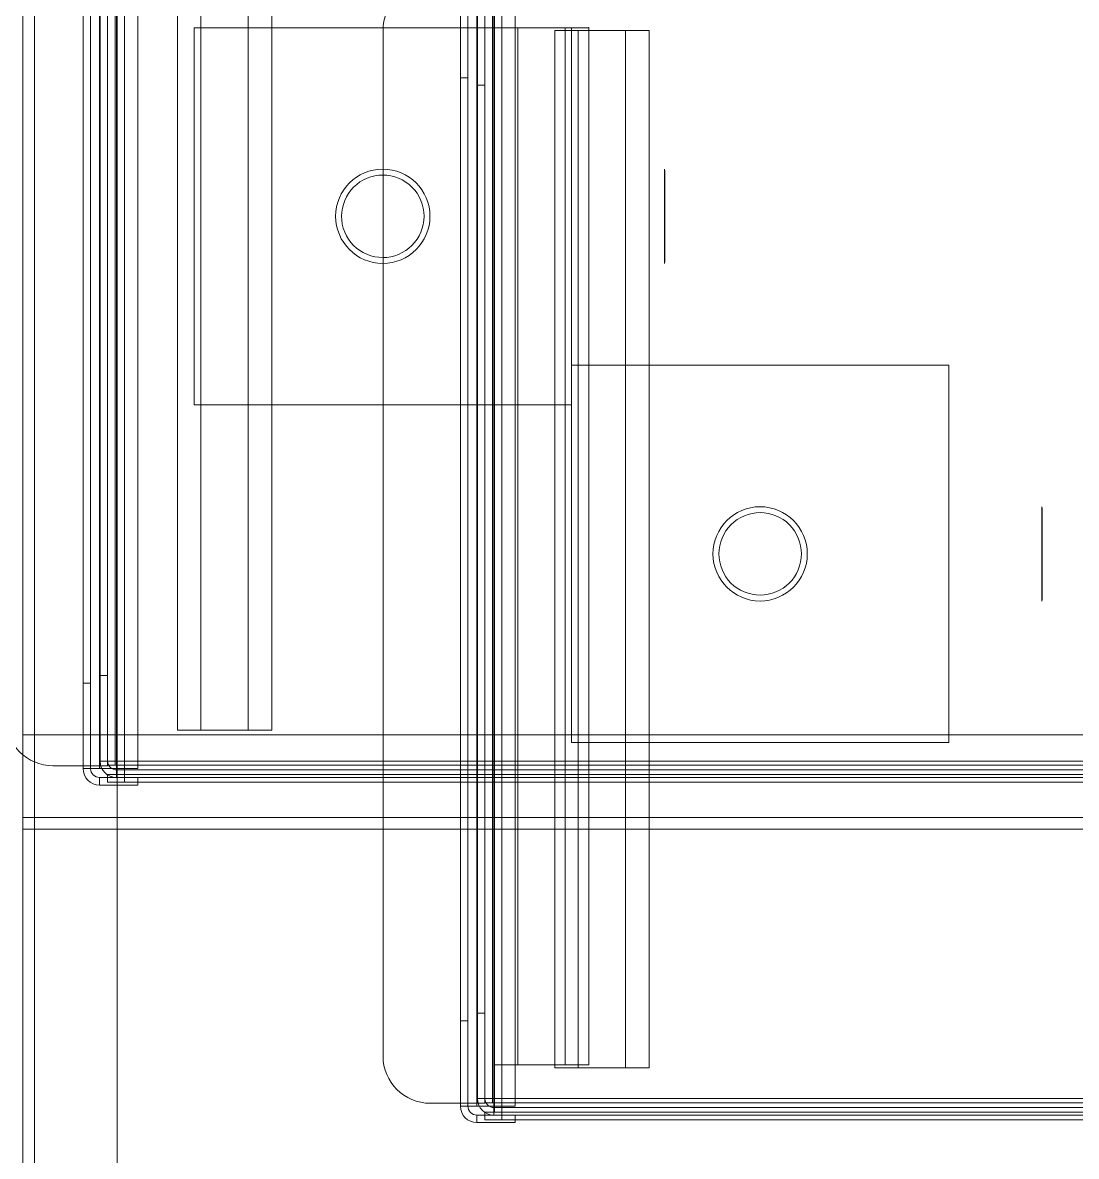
# Model space of a CAD drawing. Header units: inches. Extents: x -0.2 to 48, y -0.6 to 31.4.
# Drawn here: x 0 to 11.17, y 12.53 to 24.55 of the extents above; entities that cross this region are included whole.
import ezdxf

# ---------------------------------------------------------------- set-up
doc = ezdxf.new("R2010")
doc.units = ezdxf.units.IN
doc.header["$MEASUREMENT"] = 0
for name, color, linetype, true_color in [('1', 7, 'Continuous', 0xffffff), ('21', 7, 'Continuous', 0xffffff), ('41', 7, 'Continuous', 0xffffff)]:
    doc.layers.add(name, color=color, linetype=linetype, true_color=true_color)

# ---------------------------------------------------------------- blocks, each defined once
blk = doc.blocks.new('08ic1051_MODEL')
at = {"layer": '1', "color": 80, "linetype": 'Continuous', "lineweight": 18}
for p, q in [((29, 1, 0.125), (1, 1, 0.125)), ((29, 1), (1, 1)), ((29.875, 0.125, 0.125), (0.125, 0.125, 0.125)), ((29.875, 0.125, 1), (0.125, 0.125, 1)), ((30, 0), (0, 0)), ((30, 0, 1), (0, 0, 1))]:
    blk.add_line(p, q, dxfattribs=at)
blk = doc.blocks.new('08ic1051_am_MODEL')
at = {"layer": '21', "color": 2, "linetype": 'Continuous', "lineweight": 18, "rotation": 270}
blk.add_blockref('08ic1051_MODEL', (0, 30), dxfattribs=at)
blk.add_blockref('08ic1051_MODEL', (0, 30), dxfattribs=at)
blk = doc.blocks.new('08ic1053_MODEL')
at = {"layer": '1', "color": 252, "linetype": 'Continuous', "lineweight": 18}
for p, q in [((48, 30, 0.08), (48, 0, 0.08)), ((48, 0), (48, 30))]:
    blk.add_line(p, q, dxfattribs=at)
blk = doc.blocks.new('08ic1055')
at = {"layer": '1', "color": 80, "linetype": 'Continuous', "lineweight": 18}
for p, q in [((0, 1, 19), (0, 1)), ((0.125, 1, 19), (0, 1, 19)), ((0, 1, 19), (0, 0, 19)), ((0.125, 1), (0, 1)), ((0, 1), (0, 0)), ((0.125, 0.125, 19), (0.125, 1, 19)), ((0.125, 0.125), (0.125, 1)), ((0.125, 1, 19), (0.125, 1)), ((1, 0.125), (0.125, 0.125)), ((1, 0.125, 19), (0.125, 0.125, 19)), ((0.125, 0.125, 19), (0.125, 0.125)), ((1, 0, 19), (1, 0.125, 19)), ((1, 0), (1, 0.125)), ((1, 0.125, 19), (1, 0.125)), ((0, 0), (1, 0)), ((0, 0, 19), (0, 0)), ((0, 0, 19), (1, 0, 19)), ((1, 0, 19), (1, 0))]:
    blk.add_line(p, q, dxfattribs=at)
blk = doc.blocks.new('08ic1050_am_MODEL')
at = {"layer": '21', "color": 2, "linetype": 'Continuous', "lineweight": 18}
for p in [(0, 0), (0, 0, 27.375)]:
    blk.add_blockref('08ic1051_am_MODEL', p, dxfattribs=at)
at = {"layer": '21', "color": 2, "linetype": 'Continuous', "lineweight": 18, "extrusion": (0, 0, -1)}
blk.add_blockref('08ic1053_MODEL', (-48, 0), dxfattribs=at)
at = {"layer": '21', "color": 2, "linetype": 'Continuous', "lineweight": 18, "extrusion": (1, 0, 0), "rotation": 270}
blk.add_blockref('08ic1055', (16, 27.375), dxfattribs=at)
blk = doc.blocks.new('08ic1060')
at = {"layer": '1', "color": 151, "linetype": 'Continuous', "lineweight": 18}
for p, q in [((0, 18, 14), (12, 18, 14)), ((12, 18), (0, 18)), ((12, 18, 14), (12, 0, 14)), ((12, 0), (12, 18)), ((12, 18), (12, 18, 14))]:
    blk.add_line(p, q, dxfattribs=at)
blk = doc.blocks.new('08ic1061')
at = {"layer": '1', "color": 160, "linetype": 'Continuous', "lineweight": 18}
for p, q in [((0, 0, 0.75), (0, 1, 0.75)), ((0, 1), (0, 0.75)), ((0, 1, 0.75), (0, 1)), ((11, 1, 0.75), (0, 1, 0.75)), ((11, 1), (0, 1)), ((11, 1, 0.75), (11, 1)), ((11, 0, 0.75), (11, 1, 0.75)), ((11, 1), (11, 0.75)), ((0, 0.75), (0, 0.75, 0.375)), ((11, 0.75, 0.375), (0, 0.75, 0.375)), ((0, 0.75, 0.375), (0, 0.25, 0.375)), ((11, 0.75), (0, 0.75)), ((11, 0.75), (11, 0.75, 0.375)), ((11, 0.75, 0.375), (11, 0.25, 0.375)), ((0, 0.25, 0.375), (0, 0.25)), ((11, 0.25), (0, 0.25)), ((0, 0.25), (0, 0)), ((11, 0.25, 0.375), (0, 0.25, 0.375)), ((11, 0.25, 0.375), (11, 0.25)), ((11, 0.25), (11, 0)), ((11, 0, 0.75), (0, 0, 0.75)), ((11, 0), (0, 0)), ((0, 0), (0, 0, 0.75)), ((11, 0), (11, 0, 0.75))]:
    blk.add_line(p, q, dxfattribs=at)
at = {"layer": '21', "color": 2, "linetype": 'Continuous', "lineweight": 18}
for p, q in [((0, 0.75), (0, 1)), ((0, 1), (0, 1, 0.75)), ((0, 1, 0.75), (0, 0, 0.75)), ((0, 0.25, 0.375), (0, 0.75, 0.375)), ((0, 0.75, 0.375), (0, 0.75)), ((0, 0.25), (0, 0.25, 0.375)), ((0, 0), (0, 0.25)), ((0, 0, 0.75), (0, 0))]:
    blk.add_line(p, q, dxfattribs=at)
at = {"layer": '41', "color": 2, "linetype": 'Continuous', "lineweight": 18}
blk.add_point((0, 0), dxfattribs=at)
blk = doc.blocks.new('08ic1060_am')
at = {"layer": '21', "color": 2, "linetype": 'Continuous', "lineweight": 18}
for name, p in [('08ic1060', (0, 0)), ('08ic1061', (0.5, 17, -0.75))]:
    blk.add_blockref(name, p, dxfattribs=at)
blk = doc.blocks.new('08ic1063_MODEL')
at = {"layer": '21', "color": 80, "linetype": 'Continuous', "lineweight": 18}
for p, q in [((17.825512, 12, 14.08), (0.174488, 12, 14.08)), ((0.174488, 11.92, 0.174488), (0.174488, 12, 0.174488)), ((17.825512, 12, 0.174488), (0.174488, 12, 0.174488)), ((0.174488, 12, 0.174488), (0.174488, 12, 14.08)), ((0.174488, 11.92, 0.174488), (0.174488, 11.92, 14.08)), ((17.825512, 11.92, 14.08), (0.174488, 11.92, 14.08)), ((17.825512, 11.92, 0.174488), (0.174488, 11.92, 0.174488)), ((0, 11.825512, 14.08), (0, 10.92, 14.08)), ((0, 11.825512, 14.08), (0, 11.825512, 0.174488)), ((0, 0.174488, 0.174488), (0, 11.825512, 0.174488)), ((0.08, 11.825512, 0.174488), (0, 11.825512, 0.174488)), ((0.08, 11.825512, 14.08), (0.08, 10.92, 14.08)), ((0.08, 0.174488, 0.174488), (0.08, 11.825512, 0.174488)), ((0.08, 11.825512, 14.08), (0.08, 11.825512, 0.174488)), ((0.174488, 11.825512, 0.08), (17.825512, 11.825512, 0.08)), ((0.174488, 11.825512, 0.08), (0.174488, 11.825512)), ((0.174488, 0.174488, 0.08), (0.174488, 11.825512, 0.08)), ((0.174488, 11.825512), (17.825512, 11.825512)), ((0.174488, 0.174488), (0.174488, 11.825512)), ((0, 1.08, 1.08), (0, 10.92, 1.08)), ((0, 10.92, 14.08), (0, 10.92, 1.08)), ((0, 10.92, 14.08), (0.08, 10.92, 14.08)), ((0, 10.92, 1.08), (0.08, 10.92, 1.08)), ((0.08, 1.08, 1.08), (0.08, 10.92, 1.08)), ((0.08, 10.92, 14.08), (0.08, 10.92, 1.08)), ((0, 0.174488, 14.08), (0, 1.08, 14.08)), ((0, 1.08, 14.08), (0, 1.08, 1.08)), ((0, 1.08, 14.08), (0.08, 1.08, 14.08)), ((0, 1.08, 1.08), (0.08, 1.08, 1.08)), ((0.08, 0.174488, 14.08), (0.08, 1.08, 14.08)), ((0.08, 1.08, 14.08), (0.08, 1.08, 1.08))]:
    blk.add_line(p, q, dxfattribs=at)
at = {"layer": '21', "color": 80, "linetype": 'Continuous', "lineweight": 18, "extrusion": (0, 1, 0)}
for centre in [(-3, 8, 12), (-3, 11, 12), (-3, 5, 12), (-6, 8, 12), (-6, 11, 12), (-6, 5, 12), (-9, 8, 12), (-9, 11, 12), (-9, 5, 12)]:
    blk.add_circle(centre, 0.375, dxfattribs=at)
at = {"layer": '21', "color": 80, "linetype": 'Continuous', "lineweight": 18, "extrusion": (0, -1, 0)}
for centre in [(3, 5, -11.92), (3, 8, -11.92), (3, 11, -11.92), (6, 11, -11.92), (6, 8, -11.92), (6, 5, -11.92), (9, 5, -11.92), (9, 8, -11.92), (9, 11, -11.92)]:
    blk.add_circle(centre, 0.375, dxfattribs=at)
at = {"layer": '21', "color": 80, "linetype": 'Continuous', "lineweight": 18}
for radius in [0.174488, 0.094488]:
    blk.add_arc((0.174488, 11.825512, 0.174488), radius, 90, 180, dxfattribs=at)
at = {"layer": '21', "color": 80, "linetype": 'Continuous', "lineweight": 18, "extrusion": (-9.42998e-16, 0, -1)}
blk.add_arc((-0.174488, 11.825512, -14.08), 0.174488, 0, 90, dxfattribs=at)
at = {"layer": '21', "color": 80, "linetype": 'Continuous', "lineweight": 18, "extrusion": (0, 0, -1)}
blk.add_arc((-0.174488, 11.825512, -14.08), 0.094488, 0, 90, dxfattribs=at)
at = {"layer": '21', "color": 80, "linetype": 'Continuous', "lineweight": 18, "extrusion": (1, -6.12303e-17, 0)}
for radius in [0.174488, 0.094488]:
    blk.add_arc((11.825512, 0.174488, 0.174488), radius, 270, 0, dxfattribs=at)
at = {"layer": '21', "color": 80, "linetype": 'Continuous', "lineweight": 18, "extrusion": (0, -1, 0)}
for radius in [0.174488, 0.094488]:
    blk.add_arc((0.174488, 0.174488, -11.825512), radius, 180, 270, dxfattribs=at)
blk = doc.blocks.new('08ic1062_MODEL')
at = {"layer": '1', "color": 80, "linetype": 'Continuous', "lineweight": 18}
for p, q in [((-18, 11.98, 1.08), (-18, 0.18, 1.08)), ((-18, 11.98, 0.18), (-18, 0.18, 0.18)), ((-17.92, 11.98, 0.18), (-17.92, 0.18, 0.18)), ((-17.92, 11.98, 1.08), (-17.92, 0.18, 1.08)), ((-17.82, 0.18), (-17.82, 11.98)), ((-17.82, 0.18, 0.08), (-17.82, 11.98, 0.08)), ((-18, 0.18, 1.08), (-17.92, 0.18, 1.08)), ((-18, 0.18, 1.08), (-18, 0.18, 0.18)), ((-17.92, 0.18, 1.08), (-17.92, 0.18, 0.18)), ((-0.18, 0.18, 0.08), (-17.82, 0.18, 0.08)), ((-0.18, 0.18), (-17.82, 0.18)), ((-17.82, 0.18, 0.08), (-17.82, 0.18)), ((-18, 0, 0.18), (-18, 0.08, 0.18)), ((-18, 0.08, 1.08), (0, 0.08, 1.08)), ((-18, 0.08, 0.18), (-18, 0.08, 1.08)), ((-18, 0, 1.08), (-18, 0.08, 1.08)), ((-18, 0.08, 0.18), (-17.82, 0.08, 0.18)), ((-18, 0, 0.18), (-17.82, 0, 0.18)), ((-18, 0, 0.18), (-18, 0, 1.08)), ((-18, 0, 1.08), (0, 0, 1.08)), ((-17.82, 0.08, 0.18), (-0.18, 0.08, 0.18)), ((-17.82, 0.08, 0.18), (-17.82, 0, 0.18)), ((-17.82, 0, 0.18), (-0.18, 0, 0.18))]:
    blk.add_line(p, q, dxfattribs=at)
at = {"layer": '1', "color": 80, "linetype": 'Continuous', "lineweight": 18, "extrusion": (0, 1, 0)}
for radius in [0.18, 0.1]:
    blk.add_arc((17.82, 0.18, 0.18), radius, 270, 0, dxfattribs=at)
at = {"layer": '1', "color": 80, "linetype": 'Continuous', "lineweight": 18, "extrusion": (1, 0, 0)}
for radius in [0.18, 0.1]:
    blk.add_arc((0.18, 0.18, -17.82), radius, 180, 270, dxfattribs=at)
blk = doc.blocks.new('08ic1064_MODEL')
at = {"layer": '1', "color": 252, "linetype": 'Continuous', "lineweight": 18}
for p, q in [((-0.08, 13.875, 0.58), (0, 13.875, 0.58)), ((-0.08, 0.094488, 0.58), (-0.08, 13.875, 0.58)), ((-0.08, 13.875, 0.174488), (-0.08, 0.094488, 0.174488)), ((-0.08, 13.875, 0.58), (-0.08, 13.875, 0.174488)), ((0, 13.875, 0.58), (0, 13.875, 0.174488)), ((0, 13.875, 0.174488), (0, 0.094488, 0.174488)), ((0, 0.094488, 0.58), (0, 13.875, 0.58)), ((0.094488, 0.094488, 0.08), (0.094488, 13.875, 0.08)), ((1, 13.875), (0.094488, 13.875)), ((1, 13.875, 0.08), (0.094488, 13.875, 0.08)), ((0.094488, 0.094488), (0.094488, 13.875)), ((1, 0.875), (1, 13.875)), ((1, 13.875, 0.08), (1, 13.875)), ((1, 0.875, 0.08), (1, 13.875, 0.08)), ((11, 13.875, 0.08), (11, 13.875)), ((11, 13.875), (11, 0.875)), ((11.905512, 13.875, 0.08), (11, 13.875, 0.08)), ((11, 13.875, 0.08), (11, 0.875, 0.08)), ((11.905512, 13.875), (11, 13.875)), ((11.905512, 13.875), (11.905512, 0.094488)), ((11.905512, 13.875, 0.08), (11.905512, 0.094488, 0.08)), ((12.08, 13.875, 0.58), (12, 13.875, 0.58)), ((12, 0, 0.58), (12, 13.875, 0.58)), ((12, 13.875, 0.58), (12, 13.875, 0.174488)), ((12, 0.094488, 0.174488), (12, 13.875, 0.174488)), ((12.08, 13.875, 0.58), (12.08, 13.875, 0.174488)), ((12.08, 0, 0.58), (12.08, 13.875, 0.58)), ((12.08, 0.094488, 0.174488), (12.08, 13.875, 0.174488)), ((11, 0.875), (1, 0.875)), ((11, 0.875, 0.08), (1, 0.875, 0.08)), ((1, 0.875, 0.08), (1, 0.875)), ((11, 0.875, 0.08), (11, 0.875)), ((-0.08, 0.094488, 0.174488), (-0.08, 0.094488, 0.58)), ((-0.08, 0.094488, 0.58), (0, 0.094488, 0.58)), ((0, 0.094488, 0.174488), (0, 0.094488, 0.58)), ((0, 0, 0.174488), (0.094488, 0, 0.174488)), ((0, -0.08, 0.174488), (0, 0, 0.174488)), ((0, 0, 0.58), (11.905512, 0, 0.58)), ((0, 0, 0.174488), (0, 0, 0.58)), ((0, -0.08, 0.58), (0, 0, 0.58)), ((0.094488, 0.094488, 0.08), (0.094488, 0.094488)), ((11.905512, 0.094488), (0.094488, 0.094488)), ((11.905512, 0.094488, 0.08), (0.094488, 0.094488, 0.08)), ((0.094488, 0, 0.174488), (0.094488, -0.08, 0.174488)), ((0.094488, 0, 0.174488), (11.905512, 0, 0.174488)), ((11.905512, 0.094488, 0.08), (11.905512, 0.094488)), ((11.905512, -0.08, 0.58), (11.905512, 0, 0.58)), ((11.905512, 0, 0.58), (11.905512, 0, 0.174488)), ((12, 0, 0.174488), (12, 0.094488, 0.174488)), ((12, 0.094488, 0.174488), (12.08, 0.094488, 0.174488)), ((12, 0, 0.174488), (12, 0, 0.58)), ((12.08, 0, 0.174488), (12, 0, 0.174488)), ((12.08, 0, 0.58), (12, 0, 0.58)), ((12.08, 0, 0.174488), (12.08, 0.094488, 0.174488)), ((12.08, 0, 0.174488), (12.08, 0, 0.58)), ((0, -0.08, 0.174488), (0.094488, -0.08, 0.174488)), ((0, -0.08, 0.174488), (0, -0.08, 0.58)), ((0, -0.08, 0.58), (11.905512, -0.08, 0.58)), ((0.094488, -0.08, 0.174488), (11.905512, -0.08, 0.174488)), ((11.905512, -0.08, 0.58), (11.905512, -0.08, 0.174488))]:
    blk.add_line(p, q, dxfattribs=at)
at = {"layer": '1', "color": 252, "linetype": 'Continuous', "lineweight": 18, "extrusion": (0, 1, 0)}
for centre, radius, start, end in [((-0.094488, 0.174488, 13.875), 0.174488, 270, 0), ((-0.094488, 0.174488, 13.875), 0.094488, 270, 0), ((-11.905512, 0.174488, 13.875), 0.094488, 180, 270), ((-11.905512, 0.174488, 13.875), 0.174488, 180, 270), ((-11.905512, 0.174488, 0.094488), 0.174488, 180, 270), ((-11.905512, 0.174488, 0.094488), 0.094488, 180, 270)]:
    blk.add_arc(centre, radius, start, end, dxfattribs=at)
at = {"layer": '1', "color": 252, "linetype": 'Continuous', "lineweight": 18, "extrusion": (-1.9824e-17, -1, 0)}
blk.add_arc((0.094488, 0.174488, -0.094488), 0.174488, 180, 270, dxfattribs=at)
at = {"layer": '1', "color": 252, "linetype": 'Continuous', "lineweight": 18, "extrusion": (0, -1, 0)}
blk.add_arc((0.094488, 0.174488, -0.094488), 0.094488, 180, 270, dxfattribs=at)
at = {"layer": '1', "color": 252, "linetype": 'Continuous', "lineweight": 18, "extrusion": (1, 0, 0)}
for centre, radius in [((0.094488, 0.174488, 0.094488), 0.174488), ((0.094488, 0.174488, 0.094488), 0.094488), ((0.094488, 0.174488, 11.905512), 0.094488), ((0.094488, 0.174488, 11.905512), 0.174488)]:
    blk.add_arc(centre, radius, 180, 270, dxfattribs=at)
blk = doc.blocks.new('08ic1066')
at = {"layer": '21', "color": 80, "linetype": 'Continuous', "lineweight": 18, "extrusion": (-5.83956e-30, 2.543e-16, -1)}
blk.add_circle((0, 12), 0.5, dxfattribs=at)
at = {"layer": '21', "color": 80, "linetype": 'Continuous', "lineweight": 18}
for points, knots in [([(0, 11.563), (-0.116, 11.563), (-0.229, 11.61), (-0.39, 11.771), (-0.437, 11.886), (-0.438, 12.114), (-0.391, 12.227), (-0.228, 12.391), (-0.114, 12.437), (0.114, 12.438), (0.228, 12.39), (0.39, 12.229), (0.437, 12.116), (0.438, 11.885), (0.39, 11.772), (0.229, 11.61), (0.116, 11.563), (0, 11.563)], [0, 0, 0, 0, 0.125, 0.125, 0.25, 0.25, 0.375, 0.375, 0.5, 0.5, 0.625, 0.625, 0.75, 0.75, 0.875, 0.875, 1, 1, 1, 1]), ([(-0.437, 9, 3), (-0.437, 9, 3.052), (-0.428, 9, 3.107), (-0.385, 9, 3.215), (-0.352, 9, 3.267), (-0.267, 9, 3.352), (-0.215, 9, 3.385), (-0.107, 9, 3.428), (-0.052, 9, 3.438), (0.052, 9, 3.438), (0.107, 9, 3.428), (0.215, 9, 3.385), (0.267, 9, 3.352), (0.352, 9, 3.267), (0.385, 9, 3.215), (0.428, 9, 3.107), (0.437, 9, 3.052), (0.437, 9, 2.948), (0.428, 9, 2.893), (0.385, 9, 2.785), (0.352, 9, 2.733), (0.267, 9, 2.648), (0.215, 9, 2.615), (0.107, 8.999, 2.572), (0.052, 8.999, 2.563), (-0.052, 8.999, 2.563), (-0.107, 8.999, 2.572), (-0.215, 9, 2.615), (-0.267, 9, 2.648), (-0.352, 9, 2.733), (-0.385, 9, 2.785), (-0.428, 9, 2.893), (-0.437, 9, 2.948), (-0.437, 9, 3)], [0, 0, 0, 0, 0.0625, 0.0625, 0.125, 0.125, 0.1875, 0.1875, 0.25, 0.25, 0.3125, 0.3125, 0.375, 0.375, 0.4375, 0.4375, 0.5, 0.5, 0.5625, 0.5625, 0.625, 0.625, 0.6875, 0.6875, 0.75, 0.75, 0.8125, 0.8125, 0.875, 0.875, 0.9375, 0.9375, 1, 1, 1, 1])]:
    blk.add_open_spline(points, degree=3, knots=knots, dxfattribs=at)
at = {"layer": '21', "color": 80, "linetype": 'Continuous', "lineweight": 18, "extrusion": (6.00286e-15, -1, 0.000694198)}
blk.add_rational_spline([(-0.5, 9, 3), (-0.5, 9, 3.177), (-0.412, 9, 3.412), (-0.177, 9, 3.5), (0.177, 9, 3.5), (0.412, 9, 3.412), (0.5, 9, 3.177), (0.5, 9, 2.823), (0.412, 8.999, 2.588), (0.177, 8.999, 2.5), (-0.177, 8.999, 2.5), (-0.412, 8.999, 2.588), (-0.5, 9, 2.823), (-0.5, 9, 3)], [1.01661171379, 1.01661171379, 0.958470715535, 1.01661171379, 1.01661171379, 0.958470715535, 1.01661171379, 1.01661171379, 0.958470715535, 1.01661171379, 1.01661171379, 0.958470715535, 1.01661171379, 1.01661171379], degree=4, knots=[0, 0, 0, 0, 0, 0.25, 0.25, 0.25, 0.5, 0.5, 0.5, 0.75, 0.75, 0.75, 1, 1, 1, 1, 1], dxfattribs=at)
blk = doc.blocks.new('08ic1065')
at = {"layer": '1', "color": 150, "linetype": 'Continuous', "lineweight": 18}
for p, q in [((4, 4), (0, 4)), ((0, 4, 0.08), (0, 0, 0.08)), ((0, 4), (0, 0)), ((4, 4, 0.08), (0, 4, 0.08)), ((0, 4, 0.08), (0, 4)), ((4, 0, 0.08), (4, 4, 0.08)), ((4, 0), (4, 4)), ((4, 4, 0.08), (4, 4)), ((0, 0), (4, 0)), ((0, 0, 0.08), (4, 0, 0.08)), ((0, 0, 0.08), (0, 0)), ((4, 0, 0.08), (4, 0))]:
    blk.add_line(p, q, dxfattribs=at)
blk = doc.blocks.new('08ic1066_am_MODEL')
at = {"layer": '21', "color": 2, "linetype": 'Continuous', "lineweight": 18}
for name, p in [('08ic1065', (-2, 10, -0.08)), ('08ic1065', (-2, 10, -0.08)), ('08ic1066', (0, 0)), ('08ic1066', (0, 0))]:
    blk.add_blockref(name, p, dxfattribs=at)
blk = doc.blocks.new('08ic1067_MODEL')
at = {"layer": '21', "color": 53, "linetype": 'Continuous', "lineweight": 18}
for p, q in [((0, 13.875, 0.18), (0, 13.875, 0.58)), ((11.875, 13.875, 0.18), (0, 13.875, 0.18)), ((0, 13.795, 0.58), (0, 13.875, 0.58)), ((0.5, 13.875, 1.08), (0.5, 13.795, 1.08)), ((0.5, 13.875, 1.08), (11.375, 13.875, 1.08)), ((11.375, 13.795, 1.08), (11.375, 13.875, 1.08)), ((11.875, 13.875, 0.58), (11.875, 13.875, 0.18)), ((11.875, 13.875, 0.58), (11.875, 13.795, 0.58)), ((0, 13.795, 0.18), (0, 13.795, 0.58)), ((11.875, 13.795, 0.18), (0, 13.795, 0.18)), ((0.5, 13.795, 1.08), (11.375, 13.795, 1.08)), ((11.875, 13.795, 0.58), (11.875, 13.795, 0.18)), ((0, 13.695, 0.08), (0, 0, 0.08)), ((0, 13.695, 0.08), (11.875, 13.695, 0.08)), ((0, 13.695), (0, 0)), ((0, 13.695), (11.875, 13.695)), ((11.875, 0), (11.875, 13.695)), ((11.875, 0, 0.08), (11.875, 13.695, 0.08)), ((0, 0), (11.875, 0)), ((0, 0, 0.08), (11.875, 0, 0.08)), ((0, 0, 0.08), (0, 0)), ((11.875, 0, 0.08), (11.875, 0))]:
    blk.add_line(p, q, dxfattribs=at)
at = {"layer": '21', "color": 53, "linetype": 'Continuous', "lineweight": 18, "extrusion": (-1, 0, 0)}
for radius in [0.18, 0.1]:
    blk.add_arc((-13.695, 0.18), radius, 180, 270, dxfattribs=at)
at = {"layer": '21', "color": 53, "linetype": 'Continuous', "lineweight": 18, "extrusion": (0, 1, 0)}
for centre, start, end in [((-0.5, 0.58, 13.875), 0, 90), ((-11.375, 0.58, 13.875), 90, 180)]:
    blk.add_arc(centre, 0.5, start, end, dxfattribs=at)
at = {"layer": '21', "color": 53, "linetype": 'Continuous', "lineweight": 18, "extrusion": (1, 0, 0)}
for radius in [0.18, 0.1]:
    blk.add_arc((13.695, 0.18, 11.875), radius, 270, 0, dxfattribs=at)
at = {"layer": '21', "color": 53, "linetype": 'Continuous', "lineweight": 18, "extrusion": (0, -1, 0)}
for centre, start, end in [((0.5, 0.58, -13.795), 90, 180), ((11.375, 0.58, -13.795), 0, 90)]:
    blk.add_arc(centre, 0.5, start, end, dxfattribs=at)
blk = doc.blocks.new('08ic1061_MODEL')
at = {"layer": '1', "color": 160, "linetype": 'Continuous', "lineweight": 18}
for p, q in [((0, 0, 0.75), (0, 1, 0.75)), ((0, 1), (0, 0.75)), ((0, 1, 0.75), (0, 1)), ((11, 1, 0.75), (0, 1, 0.75)), ((11, 1), (0, 1)), ((11, 1, 0.75), (11, 1)), ((11, 0, 0.75), (11, 1, 0.75)), ((11, 1), (11, 0.75)), ((0, 0.75), (0, 0.75, 0.375)), ((11, 0.75, 0.375), (0, 0.75, 0.375)), ((0, 0.75, 0.375), (0, 0.25, 0.375)), ((11, 0.75), (0, 0.75)), ((11, 0.75), (11, 0.75, 0.375)), ((11, 0.75, 0.375), (11, 0.25, 0.375)), ((0, 0.25, 0.375), (0, 0.25)), ((11, 0.25), (0, 0.25)), ((0, 0.25), (0, 0)), ((11, 0.25, 0.375), (0, 0.25, 0.375)), ((11, 0.25, 0.375), (11, 0.25)), ((11, 0.25), (11, 0)), ((11, 0, 0.75), (0, 0, 0.75)), ((0, 0), (0, 0, 0.75)), ((11, 0), (0, 0)), ((11, 0), (11, 0, 0.75))]:
    blk.add_line(p, q, dxfattribs=at)
blk = doc.blocks.new('08ic1064_am')
at = {"layer": '1', "color": 2, "linetype": 'Continuous', "lineweight": 18, "extrusion": (1, 0, 0)}
blk.add_blockref('08ic1064_MODEL', (0, 0.056378, -0.18), dxfattribs=at)
blk.add_blockref('08ic1064_MODEL', (0, 0.056378, -0.18), dxfattribs=at)
at = {"layer": '1', "color": 2, "linetype": 'Continuous', "lineweight": 18, "extrusion": (0, 0, -1), "rotation": 180}
blk.add_blockref('08ic1062_MODEL', (-18.08, 12.048782, -14.16), dxfattribs=at)
blk.add_blockref('08ic1062_MODEL', (-18.08, 12.048782, -14.16), dxfattribs=at)
at = {"layer": '1', "color": 2, "linetype": 'Continuous', "lineweight": 18}
blk.add_blockref('08ic1063_MODEL', (0, 0), dxfattribs=at)
blk.add_blockref('08ic1063_MODEL', (0, 0), dxfattribs=at)
at = {"layer": '1', "color": 2, "linetype": 'Continuous', "lineweight": 18, "extrusion": (-1, 0, 0)}
blk.add_blockref('08ic1067_MODEL', (-11.875, 11.0625, -0.08), dxfattribs=at)
blk.add_blockref('08ic1067_MODEL', (-11.875, 11.0625, -0.08), dxfattribs=at)
at = {"layer": '1', "color": 2, "linetype": 'Continuous', "lineweight": 18, "rotation": 90}
blk.add_blockref('08ic1061_MODEL', (1.82, 0.5, -0.75), dxfattribs=at)
blk.add_blockref('08ic1061_MODEL', (1.82, 0.5, -0.75), dxfattribs=at)
at = {"layer": '1', "color": 2, "linetype": 'Continuous', "lineweight": 18, "extrusion": (-0.004225, 0, 0.999991), "rotation": 90}
blk.add_blockref('08ic1066_am_MODEL', (15.057764, 6.048782, 14.267666), dxfattribs=at)
blk.add_blockref('08ic1066_am_MODEL', (15.057764, 6.048782, 14.267666), dxfattribs=at)

msp = doc.modelspace()

# ---------------------------------------------------------------- block references
at = {"layer": '21', "color": 2, "linetype": 'Continuous', "lineweight": 18}
msp.add_blockref('08ic1050_am_MODEL', (0, 0), dxfattribs=at)
at = {"layer": '21', "color": 2, "linetype": 'Continuous', "lineweight": 18, "extrusion": (0, 0, -1)}
for name, p, rotation in [('08ic1064_am', (-0.82, 28.548782, -26.5), 180), ('08ic1064_am', (-4.82, 24.968782, 0.83), 180), ('08ic1060_am', (-23, 25, 0.83), 270)]:
    msp.add_blockref(name, p, dxfattribs=dict(at, rotation=rotation))

doc.saveas('drawing.dxf')
